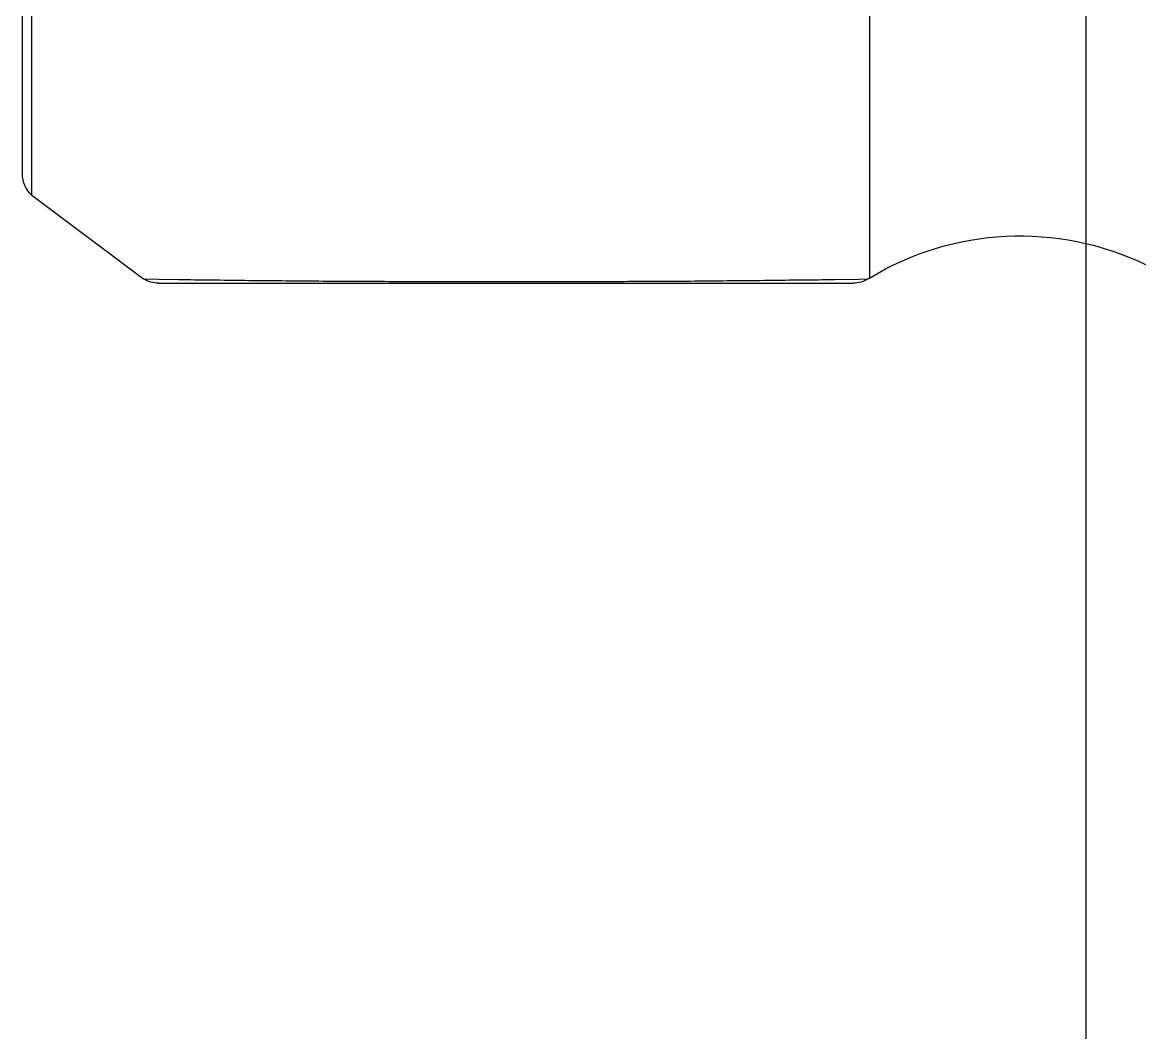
# Model space of a CAD drawing. Header units: millimetres. Extents: x 2213 to 82676, y 1050 to 28650.
# Drawn here: x 20278.2 to 20290.13, y 10364.9 to 10375.63 of the extents above; entities that cross this region are included whole.
import ezdxf

# ---------------------------------------------------------------- set-up
doc = ezdxf.new("R2010")
doc.units = ezdxf.units.MM
doc.header["$LTSCALE"] = 200
doc.layers.add('A-FIX', color=5, linetype='Continuous')

# ---------------------------------------------------------------- blocks, each defined once
blk = doc.blocks.new('A$C657279D5')
at = {"linetype": 'Continuous'}
for p, q in [((-88.065662, 824.45048), (-88.065662, 785.54952)), ((-79.170543, 786.428899), (-79.170543, 823.571101)), ((-79.070842, 786.655766), (-79.070842, 823.344234)), ((-90.362878, 808.305213), (-90.362878, 772.663717)), ((-79.170543, 786.428899), (-80.357423, 785.539887)), ((-88.049748, 785.539887), (-88.065662, 785.54952)), ((-87.951751, 785.538254), (-88.049748, 785.539887)), ((-87.6942, 785.534259), (-87.951751, 785.538254)), ((-80.516996, 785.537259), (-80.729135, 785.534023)), ((-80.357423, 785.539887), (-80.516996, 785.537259)), ((-80.516575, 785.495575), (-87.890596, 785.495575))]:
    blk.add_line(p, q, dxfattribs=at)
blk.add_lwpolyline([(-80.729307, 785.534292), (-80.773307, 785.533292), (-80.816307, 785.532292), (-80.860307, 785.532292), (-80.904307, 785.531292), (-80.948307, 785.531292), (-80.992307, 785.530292), (-81.035307, 785.530292), (-81.079307, 785.529292), (-81.123307, 785.528292), (-81.167307, 785.528292), (-81.211307, 785.527292), (-81.254307, 785.527292), (-81.298307, 785.526292), (-81.342307, 785.526292), (-81.386307, 785.525292), (-81.430307, 785.525292), (-81.473307, 785.524292), (-81.517307, 785.524292), (-81.561307, 785.523292), (-81.605307, 785.523292), (-81.649307, 785.523292), (-81.692307, 785.522292), (-81.736307, 785.522292), (-81.780307, 785.521292), (-81.824307, 785.521292), (-81.868307, 785.520292), (-81.912307, 785.520292), (-81.955307, 785.520292), (-81.999307, 785.519292), (-82.043307, 785.519292), (-82.087307, 785.519292), (-82.131307, 785.518292), (-82.174307, 785.518292), (-82.218307, 785.518292), (-82.262307, 785.517292), (-82.306307, 785.517292), (-82.350307, 785.517292), (-82.393307, 785.516292), (-82.437307, 785.516292), (-82.481307, 785.516292), (-82.525307, 785.516292), (-82.569307, 785.515292), (-82.612307, 785.515292), (-82.656307, 785.515292), (-82.700307, 785.515292), (-82.744307, 785.514292), (-82.788307, 785.514292), (-82.831307, 785.514292), (-82.875307, 785.514292), (-82.919307, 785.514292), (-82.963307, 785.513292), (-83.007307, 785.513292), (-83.050307, 785.513292), (-83.094307, 785.513292), (-83.138307, 785.513292), (-83.182307, 785.513292), (-83.226307, 785.512292), (-83.270307, 785.512292), (-83.313307, 785.512292), (-83.357307, 785.512292), (-83.401307, 785.512292), (-83.445307, 785.512292), (-83.489307, 785.512292), (-83.532307, 785.512292), (-83.576307, 785.512292), (-83.620307, 785.511292), (-83.664307, 785.511292), (-83.708307, 785.511292), (-83.751307, 785.511292), (-83.795307, 785.511292), (-83.839307, 785.511292), (-83.883307, 785.511292), (-83.927307, 785.511292), (-83.970307, 785.511292), (-84.014307, 785.511292), (-84.058307, 785.511292), (-84.102307, 785.511292), (-84.146307, 785.511292), (-84.189307, 785.511292), (-84.233307, 785.511292), (-84.277307, 785.511292), (-84.321307, 785.511292), (-84.365307, 785.511292), (-84.408307, 785.511292), (-84.452307, 785.511292), (-84.496307, 785.511292), (-84.540307, 785.511292), (-84.584307, 785.511292), (-84.628307, 785.511292), (-84.671307, 785.511292), (-84.715307, 785.511292), (-84.759307, 785.511292), (-84.803307, 785.511292), (-84.847307, 785.512292), (-84.890307, 785.512292), (-84.934307, 785.512292), (-84.978307, 785.512292), (-85.022307, 785.512292), (-85.066307, 785.512292), (-85.109307, 785.512292), (-85.153307, 785.512292), (-85.197307, 785.512292), (-85.241307, 785.513292), (-85.285307, 785.513292), (-85.328307, 785.513292), (-85.372307, 785.513292), (-85.416307, 785.513292), (-85.460307, 785.513292), (-85.504307, 785.514292), (-85.547307, 785.514292), (-85.591307, 785.514292), (-85.635307, 785.514292), (-85.679307, 785.515292), (-85.723307, 785.515292), (-85.767307, 785.515292), (-85.810307, 785.515292), (-85.854307, 785.515292), (-85.898307, 785.516292), (-85.942307, 785.516292), (-85.986307, 785.516292), (-86.029307, 785.517292), (-86.073307, 785.517292), (-86.117307, 785.517292), (-86.161307, 785.517292), (-86.205307, 785.518292), (-86.248307, 785.518292), (-86.292307, 785.518292), (-86.336307, 785.519292), (-86.380307, 785.519292), (-86.424307, 785.519292), (-86.467307, 785.520292), (-86.511307, 785.520292), (-86.555307, 785.521292), (-86.599307, 785.521292), (-86.643307, 785.521292), (-86.686307, 785.522292), (-86.730307, 785.522292), (-86.774307, 785.523292), (-86.818307, 785.523292), (-86.862307, 785.524292), (-86.905307, 785.524292), (-86.949307, 785.525292), (-86.993307, 785.525292), (-87.037307, 785.525292), (-87.081307, 785.526292), (-87.124307, 785.526292), (-87.168307, 785.527292), (-87.212307, 785.528292), (-87.256307, 785.528292), (-87.300307, 785.529292), (-87.343307, 785.529292), (-87.387307, 785.530292), (-87.431307, 785.530292), (-87.475307, 785.531292), (-87.519307, 785.531292), (-87.562307, 785.532292), (-87.606307, 785.533292), (-87.650307, 785.533292), (-87.694307, 785.534292)], dxfattribs=at)
for centre, radius, start, end in [((-79.378807, 786.655766), 0.307965, 312.551995, 0), ((-89.663762, 782.916975), 3.079646, 58.739933, 115.639794), ((-87.890601, 785.80354), 0.307965, 238.8839, 270.00088), ((-80.516573, 785.80354), 0.307965, 269.999701, 301.116597)]:
    blk.add_arc(centre, radius, start, end, dxfattribs=at)

msp = doc.modelspace()

# ---------------------------------------------------------------- block references
at = {"layer": 'A-FIX', "xscale": -1}
msp.add_blockref('A$C657279D5', (20199.133, 9587.363), dxfattribs=at)

doc.saveas('drawing.dxf')
